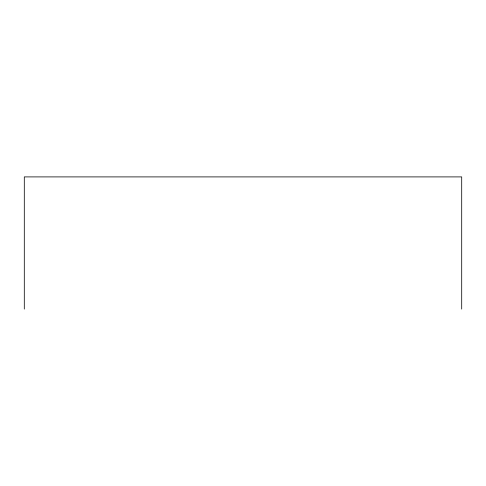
<?xml version="1.0" encoding="UTF-8"?>
<svg xmlns="http://www.w3.org/2000/svg" width="486" height="486" viewBox="0 0 486 486"><rect width="100%" height="100%" fill="white"/><g stroke="black" fill="none" stroke-linecap="round" stroke-linejoin="round"><path stroke-width="0.73" d="M461.7 309.096L461.7 176.904L24.3 176.904L24.3 309.096"/></g></svg>
